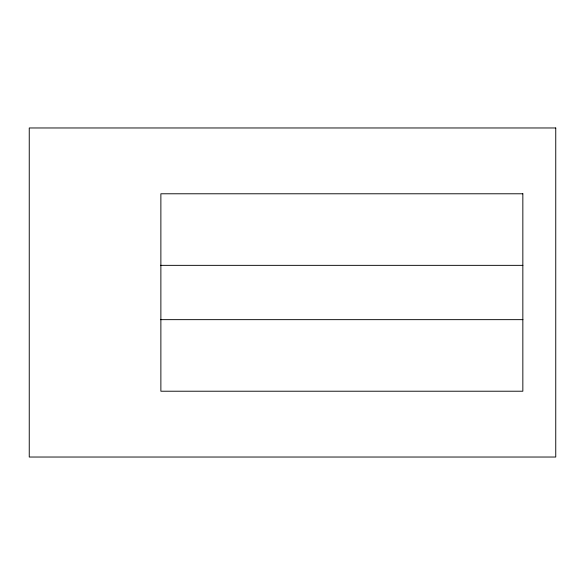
<?xml version="1.0" encoding="UTF-8"?>
<svg xmlns="http://www.w3.org/2000/svg" width="585" height="585" viewBox="0 0 585 585"><rect width="100%" height="100%" fill="white"/><g stroke="black" fill="none" stroke-linecap="round" stroke-linejoin="round"><path stroke-width="0.88" d="M160.422 265.349L522.88 265.349M160.422 319.651L522.917 319.651M555.75 127.969L29.25 127.969L29.25 457.031L555.75 457.031L555.75 127.969M522.844 193.781L160.875 193.781L160.875 391.219L522.844 391.219L522.844 193.781"/></g></svg>
